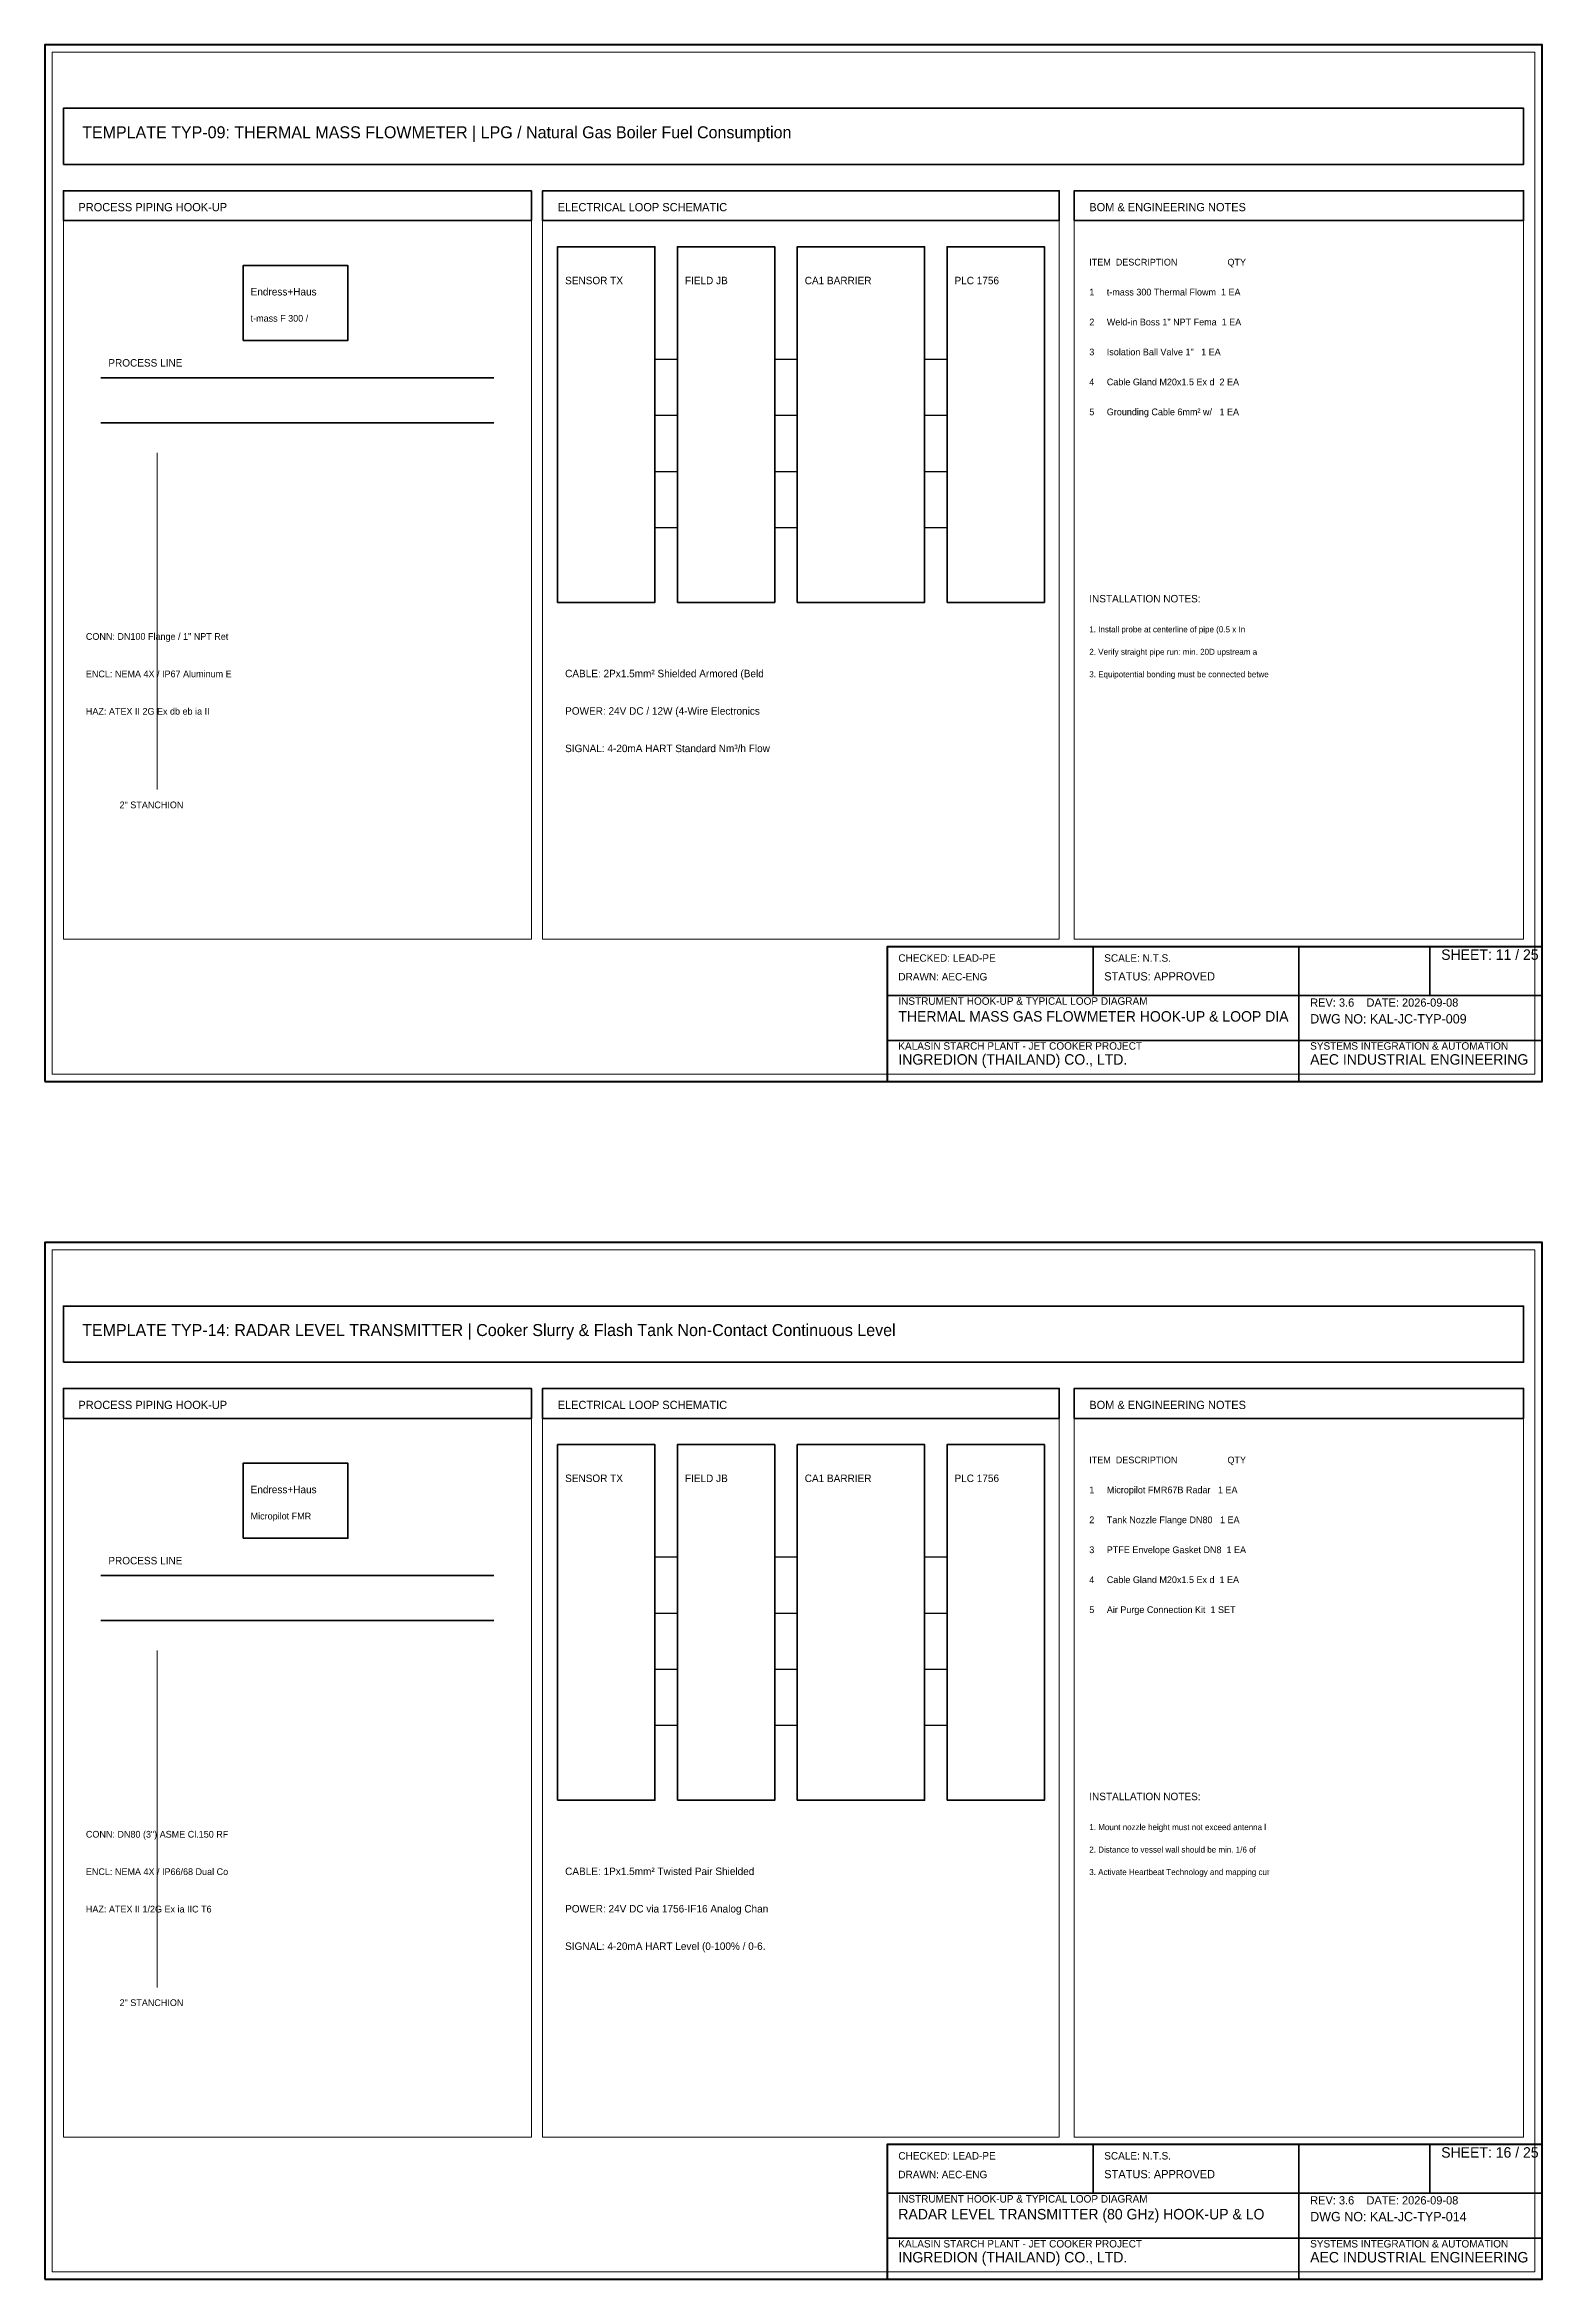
# Model space of a CAD drawing. Header units: millimetres. Extents: x 0 to 2200, y -1280 to 277.
# Drawn here: x 0 to 400, y -960 to -363 of the extents above; entities that cross this region are included whole.
import ezdxf

# ---------------------------------------------------------------- set-up
doc = ezdxf.new("R2010")
doc.units = ezdxf.units.MM
for name, color, linetype, lineweight in [('0_BORDER', 7, 'Continuous', 70), ('0_TITLE_BLOCK', 4, 'Continuous', 35), ('IE-CABLE', 6, 'Continuous', 25), ('IE-EQUIP', 2, 'Continuous', 35), ('IE-WIRE', 1, 'Continuous', 25), ('IS_BARRIERS', 140, 'Continuous', 35), ('NOTATIONS', 8, 'Continuous', 18), ('RELAYS', 30, 'Continuous', 35), ('TER', 3, 'Continuous', 35), ('TEXTS', 7, 'Continuous', 25)]:
    doc.layers.add(name, color=color, linetype=linetype, lineweight=lineweight)

msp = doc.modelspace()

# ---------------------------------------------------------------- linework, layer by layer
at = {"layer": '0_BORDER'}
for points in [[(0, -640), (400, -640), (400, -363), (0, -363)], [(225, -640), (400, -640), (400, -604), (225, -604)], [(0, -960), (400, -960), (400, -683), (0, -683)], [(225, -960), (400, -960), (400, -924), (225, -924)]]:
    msp.add_lwpolyline(points, close=True, dxfattribs=at)
at = {"layer": '0_TITLE_BLOCK'}
for p, q in [((280, -617), (280, -604)), ((335, -617), (335, -604)), ((370, -617), (370, -604)), ((225, -617), (400, -617)), ((335, -640), (335, -617)), ((225, -629), (400, -629)), ((280, -937), (280, -924)), ((335, -937), (335, -924)), ((370, -937), (370, -924)), ((225, -937), (400, -937)), ((335, -960), (335, -937)), ((225, -949), (400, -949))]:
    msp.add_line(p, q, dxfattribs=at)
for points in [[(5, -410), (130, -410), (130, -402), (5, -402)], [(133, -410), (271, -410), (271, -402), (133, -402)], [(275, -410), (395, -410), (395, -402), (275, -402)], [(5, -730), (130, -730), (130, -722), (5, -722)], [(133, -730), (271, -730), (271, -722), (133, -722)], [(275, -730), (395, -730), (395, -722), (275, -722)]]:
    msp.add_lwpolyline(points, close=True, dxfattribs=at)
at = {"layer": 'IE-CABLE'}
for p, q in [((195, -447), (201, -447)), ((195, -462), (201, -462)), ((195, -477), (201, -477)), ((195, -492), (201, -492)), ((195, -767), (201, -767)), ((195, -782), (201, -782)), ((195, -797), (201, -797)), ((195, -812), (201, -812))]:
    msp.add_line(p, q, dxfattribs=at)
at = {"layer": 'IE-EQUIP'}
for p, q in [((15, -452), (120, -452)), ((15, -464), (120, -464)), ((15, -772), (120, -772)), ((15, -784), (120, -784))]:
    msp.add_line(p, q, dxfattribs=at)
for points in [[(5, -395), (395, -395), (395, -380), (5, -380)], [(137, -512), (163, -512), (163, -417), (137, -417)], [(241, -512), (267, -512), (267, -417), (241, -417)], [(53, -442), (81, -442), (81, -422), (53, -422)], [(5, -715), (395, -715), (395, -700), (5, -700)], [(137, -832), (163, -832), (163, -737), (137, -737)], [(241, -832), (267, -832), (267, -737), (241, -737)], [(53, -762), (81, -762), (81, -742), (53, -742)]]:
    msp.add_lwpolyline(points, close=True, dxfattribs=at)
at = {"layer": 'IE-WIRE'}
for p, q in [((163, -447), (169, -447)), ((235, -447), (241, -447)), ((163, -462), (169, -462)), ((235, -462), (241, -462)), ((163, -477), (169, -477)), ((235, -477), (241, -477)), ((163, -492), (169, -492)), ((235, -492), (241, -492)), ((163, -767), (169, -767)), ((235, -767), (241, -767)), ((163, -782), (169, -782)), ((235, -782), (241, -782)), ((163, -797), (169, -797)), ((235, -797), (241, -797)), ((163, -812), (169, -812)), ((235, -812), (241, -812))]:
    msp.add_line(p, q, dxfattribs=at)
at = {"layer": 'IS_BARRIERS'}
msp.add_lwpolyline([(201, -832), (235, -832), (235, -737), (201, -737)], close=True, dxfattribs=at)
at = {"layer": 'NOTATIONS'}
for p, q in [((30, -562), (30, -472)), ((30, -882), (30, -792))]:
    msp.add_line(p, q, dxfattribs=at)
for points in [[(2, -638), (398, -638), (398, -365), (2, -365)], [(5, -602), (130, -602), (130, -402), (5, -402)], [(133, -602), (271, -602), (271, -402), (133, -402)], [(275, -602), (395, -602), (395, -402), (275, -402)], [(2, -958), (398, -958), (398, -685), (2, -685)], [(5, -922), (130, -922), (130, -722), (5, -722)], [(133, -922), (271, -922), (271, -722), (133, -722)], [(275, -922), (395, -922), (395, -722), (275, -722)]]:
    msp.add_lwpolyline(points, close=True, dxfattribs=at)
at = {"layer": 'RELAYS'}
msp.add_lwpolyline([(201, -512), (235, -512), (235, -417), (201, -417)], close=True, dxfattribs=at)
at = {"layer": 'TER'}
for points in [[(169, -512), (195, -512), (195, -417), (169, -417)], [(169, -832), (195, -832), (195, -737), (169, -737)]]:
    msp.add_lwpolyline(points, close=True, dxfattribs=at)

# ---------------------------------------------------------------- texts
at = {"layer": '0_TITLE_BLOCK'}
for s, height, p in [('TEMPLATE TYP-09: THERMAL MASS FLOWMETER | LPG / Natural Gas Boiler Fuel Consumption', 3.2, (10, -388)), ('PROCESS PIPING HOOK-UP', 2.2, (9, -407.5)), ('ELECTRICAL LOOP SCHEMATIC', 2.2, (137, -407.5)), ('BOM & ENGINEERING NOTES', 2.2, (279, -407.5)), ('ITEM  DESCRIPTION                    QTY', 1.8, (279, -422)), ('INSTALLATION NOTES:', 2, (279, -512)), ('SHEET: 11 / 25', 2.8, (373, -607.5)), ('STATUS: APPROVED', 2.2, (283, -613)), ('THERMAL MASS GAS FLOWMETER HOOK-UP & LOOP DIA', 2.8, (228, -624)), ('INGREDION (THAILAND) CO., LTD.', 2.8, (228, -635.5)), ('AEC INDUSTRIAL ENGINEERING', 2.8, (338, -635.5)), ('TEMPLATE TYP-14: RADAR LEVEL TRANSMITTER | Cooker Slurry & Flash Tank Non-Contact Continuous Level', 3.2, (10, -708)), ('PROCESS PIPING HOOK-UP', 2.2, (9, -727.5)), ('ELECTRICAL LOOP SCHEMATIC', 2.2, (137, -727.5)), ('BOM & ENGINEERING NOTES', 2.2, (279, -727.5)), ('ITEM  DESCRIPTION                    QTY', 1.8, (279, -742)), ('INSTALLATION NOTES:', 2, (279, -832)), ('SHEET: 16 / 25', 2.8, (373, -927.5)), ('STATUS: APPROVED', 2.2, (283, -933)), ('RADAR LEVEL TRANSMITTER (80 GHz) HOOK-UP & LO', 2.8, (228, -944)), ('INGREDION (THAILAND) CO., LTD.', 2.8, (228, -955.5)), ('AEC INDUSTRIAL ENGINEERING', 2.8, (338, -955.5))]:
    msp.add_text(s, height=height, dxfattribs=at).set_placement(p)
at = {"layer": 'IE-CABLE'}
for s, p in [('CABLE: 2Px1.5mm² Shielded Armored (Beld', (139, -532)), ('CABLE: 1Px1.5mm² Twisted Pair Shielded ', (139, -852))]:
    msp.add_text(s, height=2, dxfattribs=at).set_placement(p)
at = {"layer": 'NOTATIONS'}
for s, height, p in [('t-mass F 300 /', 1.8, (55, -437)), ('1. Install probe at centerline of pipe (0.5 x In', 1.6, (279, -520)), ('2. Verify straight pipe run: min. 20D upstream a', 1.6, (279, -526)), ('3. Equipotential bonding must be connected betwe', 1.6, (279, -532)), ('2" STANCHION', 1.8, (20, -567)), ('Micropilot FMR', 1.8, (55, -757)), ('1. Mount nozzle height must not exceed antenna l', 1.6, (279, -840)), ('2. Distance to vessel wall should be min. 1/6 of', 1.6, (279, -846)), ('3. Activate Heartbeat Technology and mapping cur', 1.6, (279, -852)), ('2" STANCHION', 1.8, (20, -887))]:
    msp.add_text(s, height=height, dxfattribs=at).set_placement(p)
at = {"layer": 'TER'}
for p in [(171, -427), (171, -747)]:
    msp.add_text('FIELD JB', height=2, dxfattribs=at).set_placement(p)
at = {"layer": 'TEXTS'}
for s, height, p in [('Endress+Haus', 2, (55, -430)), ('SENSOR TX', 2, (139, -427)), ('CA1 BARRIER', 2, (203, -427)), ('PLC 1756', 2, (243, -427)), ('1     t-mass 300 Thermal Flowm  1 EA', 1.8, (279, -430)), ('2     Weld-in Boss 1" NPT Fema  1 EA', 1.8, (279, -438)), ('PROCESS LINE', 2, (17, -449)), ('3     Isolation Ball Valve 1"   1 EA', 1.8, (279, -446)), ('4     Cable Gland M20x1.5 Ex d  2 EA', 1.8, (279, -454)), ('5     Grounding Cable 6mm² w/   1 EA', 1.8, (279, -462)), ('CONN: DN100 Flange / 1" NPT Ret', 1.8, (11, -522)), ('ENCL: NEMA 4X / IP67 Aluminum E', 1.8, (11, -532)), ('HAZ: ATEX II 2G Ex db eb ia II', 1.8, (11, -542)), ('POWER: 24V DC / 12W (4-Wire Electronics', 2, (139, -542)), ('SIGNAL: 4-20mA HART Standard Nm³/h Flow', 2, (139, -552)), ('CHECKED: LEAD-PE', 2, (228, -608)), ('SCALE: N.T.S.', 2, (283, -608)), ('DRAWN: AEC-ENG', 2, (228, -613)), ('INSTRUMENT HOOK-UP & TYPICAL LOOP DIAGRAM', 2, (228, -619.5)), ('REV: 3.6    DATE: 2026-09-08', 2.2, (338, -620)), ('DWG NO: KAL-JC-TYP-009', 2.5, (338, -624.5)), ('KALASIN STARCH PLANT - JET COOKER PROJECT', 2, (228, -631.5)), ('SYSTEMS INTEGRATION & AUTOMATION', 2, (338, -631.5)), ('SENSOR TX', 2, (139, -747)), ('CA1 BARRIER', 2, (203, -747)), ('PLC 1756', 2, (243, -747)), ('Endress+Haus', 2, (55, -750)), ('1     Micropilot FMR67B Radar   1 EA', 1.8, (279, -750)), ('2     Tank Nozzle Flange DN80   1 EA', 1.8, (279, -758)), ('3     PTFE Envelope Gasket DN8  1 EA', 1.8, (279, -766)), ('PROCESS LINE', 2, (17, -769)), ('4     Cable Gland M20x1.5 Ex d  1 EA', 1.8, (279, -774)), ('5     Air Purge Connection Kit  1 SET', 1.8, (279, -782)), ('CONN: DN80 (3") ASME Cl.150 RF ', 1.8, (11, -842)), ('ENCL: NEMA 4X / IP66/68 Dual Co', 1.8, (11, -852)), ('HAZ: ATEX II 1/2G Ex ia IIC T6', 1.8, (11, -862)), ('POWER: 24V DC via 1756-IF16 Analog Chan', 2, (139, -862)), ('SIGNAL: 4-20mA HART Level (0-100% / 0-6.', 2, (139, -872)), ('CHECKED: LEAD-PE', 2, (228, -928)), ('DRAWN: AEC-ENG', 2, (228, -933)), ('SCALE: N.T.S.', 2, (283, -928)), ('INSTRUMENT HOOK-UP & TYPICAL LOOP DIAGRAM', 2, (228, -939.5)), ('REV: 3.6    DATE: 2026-09-08', 2.2, (338, -940)), ('DWG NO: KAL-JC-TYP-014', 2.5, (338, -944.5)), ('KALASIN STARCH PLANT - JET COOKER PROJECT', 2, (228, -951.5)), ('SYSTEMS INTEGRATION & AUTOMATION', 2, (338, -951.5))]:
    msp.add_text(s, height=height, dxfattribs=at).set_placement(p)

doc.saveas('drawing.dxf')
